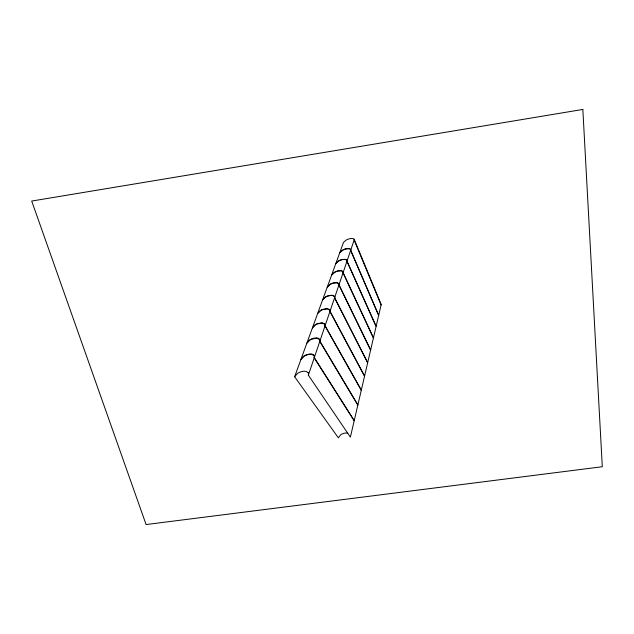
<?xml version="1.0" encoding="UTF-8"?>
<svg xmlns="http://www.w3.org/2000/svg" width="634" height="634" viewBox="0 0 634 634"><rect width="100%" height="100%" fill="white"/><g stroke="black" fill="none" stroke-linecap="round" stroke-linejoin="round"><path stroke-width="0.95" d="M361.309 390.053L325.099 325.741L329.934 311.492L364.542 376.224L357.822 405.134L319.79 341.417A2.829 2.465 4.8 0 0 319.71 339.562L316.731 338.215L311.524 339.222A13.187 11.42 4.6 0 0 309.63 340.244L306.84 343.208L294.628 376.77L338.366 437.825L340.609 434.853A9.803 8.044 1.6 0 1 341.877 434.068L343.731 433.339A6.514 5.349 1.7 0 1 347.812 433.331M354.176 420.81L350.38 437.135L308.354 375.146L314.21 357.869L354.168 420.825L357.814 405.15M364.59 376.002L367.649 362.854L334.562 297.845A2.061 1.839 3.5 0 0 334.546 296.553L332.739 295.492L329.482 295.61A11.182 9.946 3.5 0 0 327.952 296.023L327.469 296.197A13.235 11.761 3.4 0 0 325.179 297.338L322.603 299.874L325.559 296.95A13.457 11.959 3.4 0 1 327.501 296.007L331.986 295.19L334.594 296.347A1.775 1.585 3.5 0 1 334.744 297.005A2.441 2.179 3.6 0 1 334.625 297.631L367.688 362.624L370.597 350.142L338.921 284.975A1.854 1.664 3.1 0 0 338.921 283.818L337.193 282.819L334.007 282.954A11.309 10.136 3.1 0 0 332.501 283.358L332.026 283.533A13.385 11.983 2.9 0 0 330.187 284.397L327.255 287.091L331.582 275.196M370.644 349.936L373.41 338.041L343.042 272.818A1.688 1.53 2.5 0 0 343.049 271.78L341.393 270.829L338.271 270.987A11.46 10.334 2.5 0 0 336.797 271.392L336.321 271.566A13.473 12.141 2.4 0 0 334.522 272.406L331.653 275.021L334.475 272.295A13.599 12.26 2.4 0 1 336.353 271.392L336.852 271.209A11.349 10.239 2.5 0 1 338.35 270.797L341.457 270.639L343.089 271.598M339.753 252.72L343.525 242.354L346.093 240.135A13.829 12.688 0.6 0 1 347.876 239.295L348.343 239.121A11.586 10.643 0.8 0 1 350.222 238.622L352.678 238.495L354.073 239.121L381.05 304.177A1.64 1.458 -2.4 0 1 381.089 304.978L378.696 315.32L350.697 250.24A1.458 1.339 1.3 0 0 350.721 249.392L349.508 248.599L346.671 248.647A11.475 10.485 1.4 0 0 344.753 249.154L344.278 249.328A13.75 12.553 1.3 0 0 342.463 250.192L339.753 252.72L342.511 250.295A13.536 12.355 1.3 0 1 344.706 249.313A11.555 10.556 1.4 0 1 346.6 248.821L349.453 248.774L350.634 249.566A1.387 1.268 1.3 0 1 350.626 250.406M319.79 341.417L314.305 357.592L354.224 420.548M317.594 313.648L312.435 327.841L315.13 325.06A13.14 11.491 4.3 0 1 317.499 323.863L322.112 323.071L324.933 324.362A2.536 2.227 4.4 0 1 324.988 325.979L319.877 341.155L357.861 404.888M334.562 297.845L330.013 311.262L364.582 375.986M334.633 297.631L343.042 272.818M346.941 261.311L343.105 272.62L373.45 337.827L376.097 326.502L346.941 261.311A1.522 1.387 1.9 0 0 346.949 260.376L345.704 259.544L342.788 259.568A11.444 10.39 2 0 0 340.862 260.059L340.395 260.225A13.552 12.292 1.9 0 0 338.619 261.057L335.806 263.57L338.58 260.946A13.679 12.411 1.9 0 1 340.426 260.067L340.91 259.885A11.475 10.421 2 0 1 342.384 259.472L345.427 259.298L346.996 260.202A1.633 1.49 2 0 1 346.949 261.216M350.634 250.414L347.004 261.129L376.128 326.304L378.656 315.494L350.634 250.414L354.144 240.064A1.276 1.181 0.6 0 0 354.16 239.295M314.258 357.727L314.416 356.149A2.718 2.346 5.1 0 0 313.854 355.135L311.857 354.16M312.356 328.04L306.88 343.089L309.574 340.093A13.346 11.563 4.6 0 1 311.548 339C314.012 338.009 317.761 336.987 319.758 339.317A2.916 2.544 4.8 0 1 319.782 341.266M329.949 309.828L327.247 308.599L322.674 309.416A13.393 11.808 3.8 0 0 320.693 310.383L317.682 313.434L322.524 300.088M322.603 299.874L327.176 287.297M331.645 275.005L335.743 263.744M335.806 263.57L339.689 252.895M317.674 313.418L320.305 310.787A13.179 11.626 3.9 0 1 322.635 309.622L327.16 308.829L329.87 310.05A2.274 2.013 4 0 1 329.902 311.484M294.628 376.77L297.433 373.513A13.425 11.396 5.3 0 1 299.462 372.348C302.085 371.231 305.984 370.319 308.132 372.752M312.427 327.865L315.074 324.925A13.29 11.618 4.2 0 1 317.539 323.641L322.199 322.833L325.012 324.125A2.615 2.298 4.4 0 1 325.02 325.852M327.255 287.099L330.14 284.27A13.528 12.109 2.9 0 1 332.058 283.35L336.456 282.534L338.96 283.628A1.91 1.72 3.1 0 1 338.976 284.769L370.636 349.92M314.052 355.769C312.007 353.4 308.211 354.351 305.675 355.365A13.195 11.317 5 0 0 303.757 356.411L300.96 359.407L303.702 356.253A13.377 11.475 5 0 1 305.707 355.127C308.251 354.081 312.071 353.114 314.147 355.5A2.671 2.306 5.1 0 1 314.456 356.419M325.02 325.987L361.269 390.306M354.144 240.064L381.097 304.978M308.187 372.729A3.582 3.059 5.5 0 1 308.298 375.13M314.092 355.753A3.178 2.742 5.2 0 1 314.171 357.853M329.989 309.812A2.37 2.108 4 0 1 329.934 311.365M343.121 271.582A1.783 1.617 2.5 0 1 343.049 272.715M582.844 109.444L31.7 201.057L146.097 524.556L602.3 466.727L582.844 109.444"/></g></svg>
